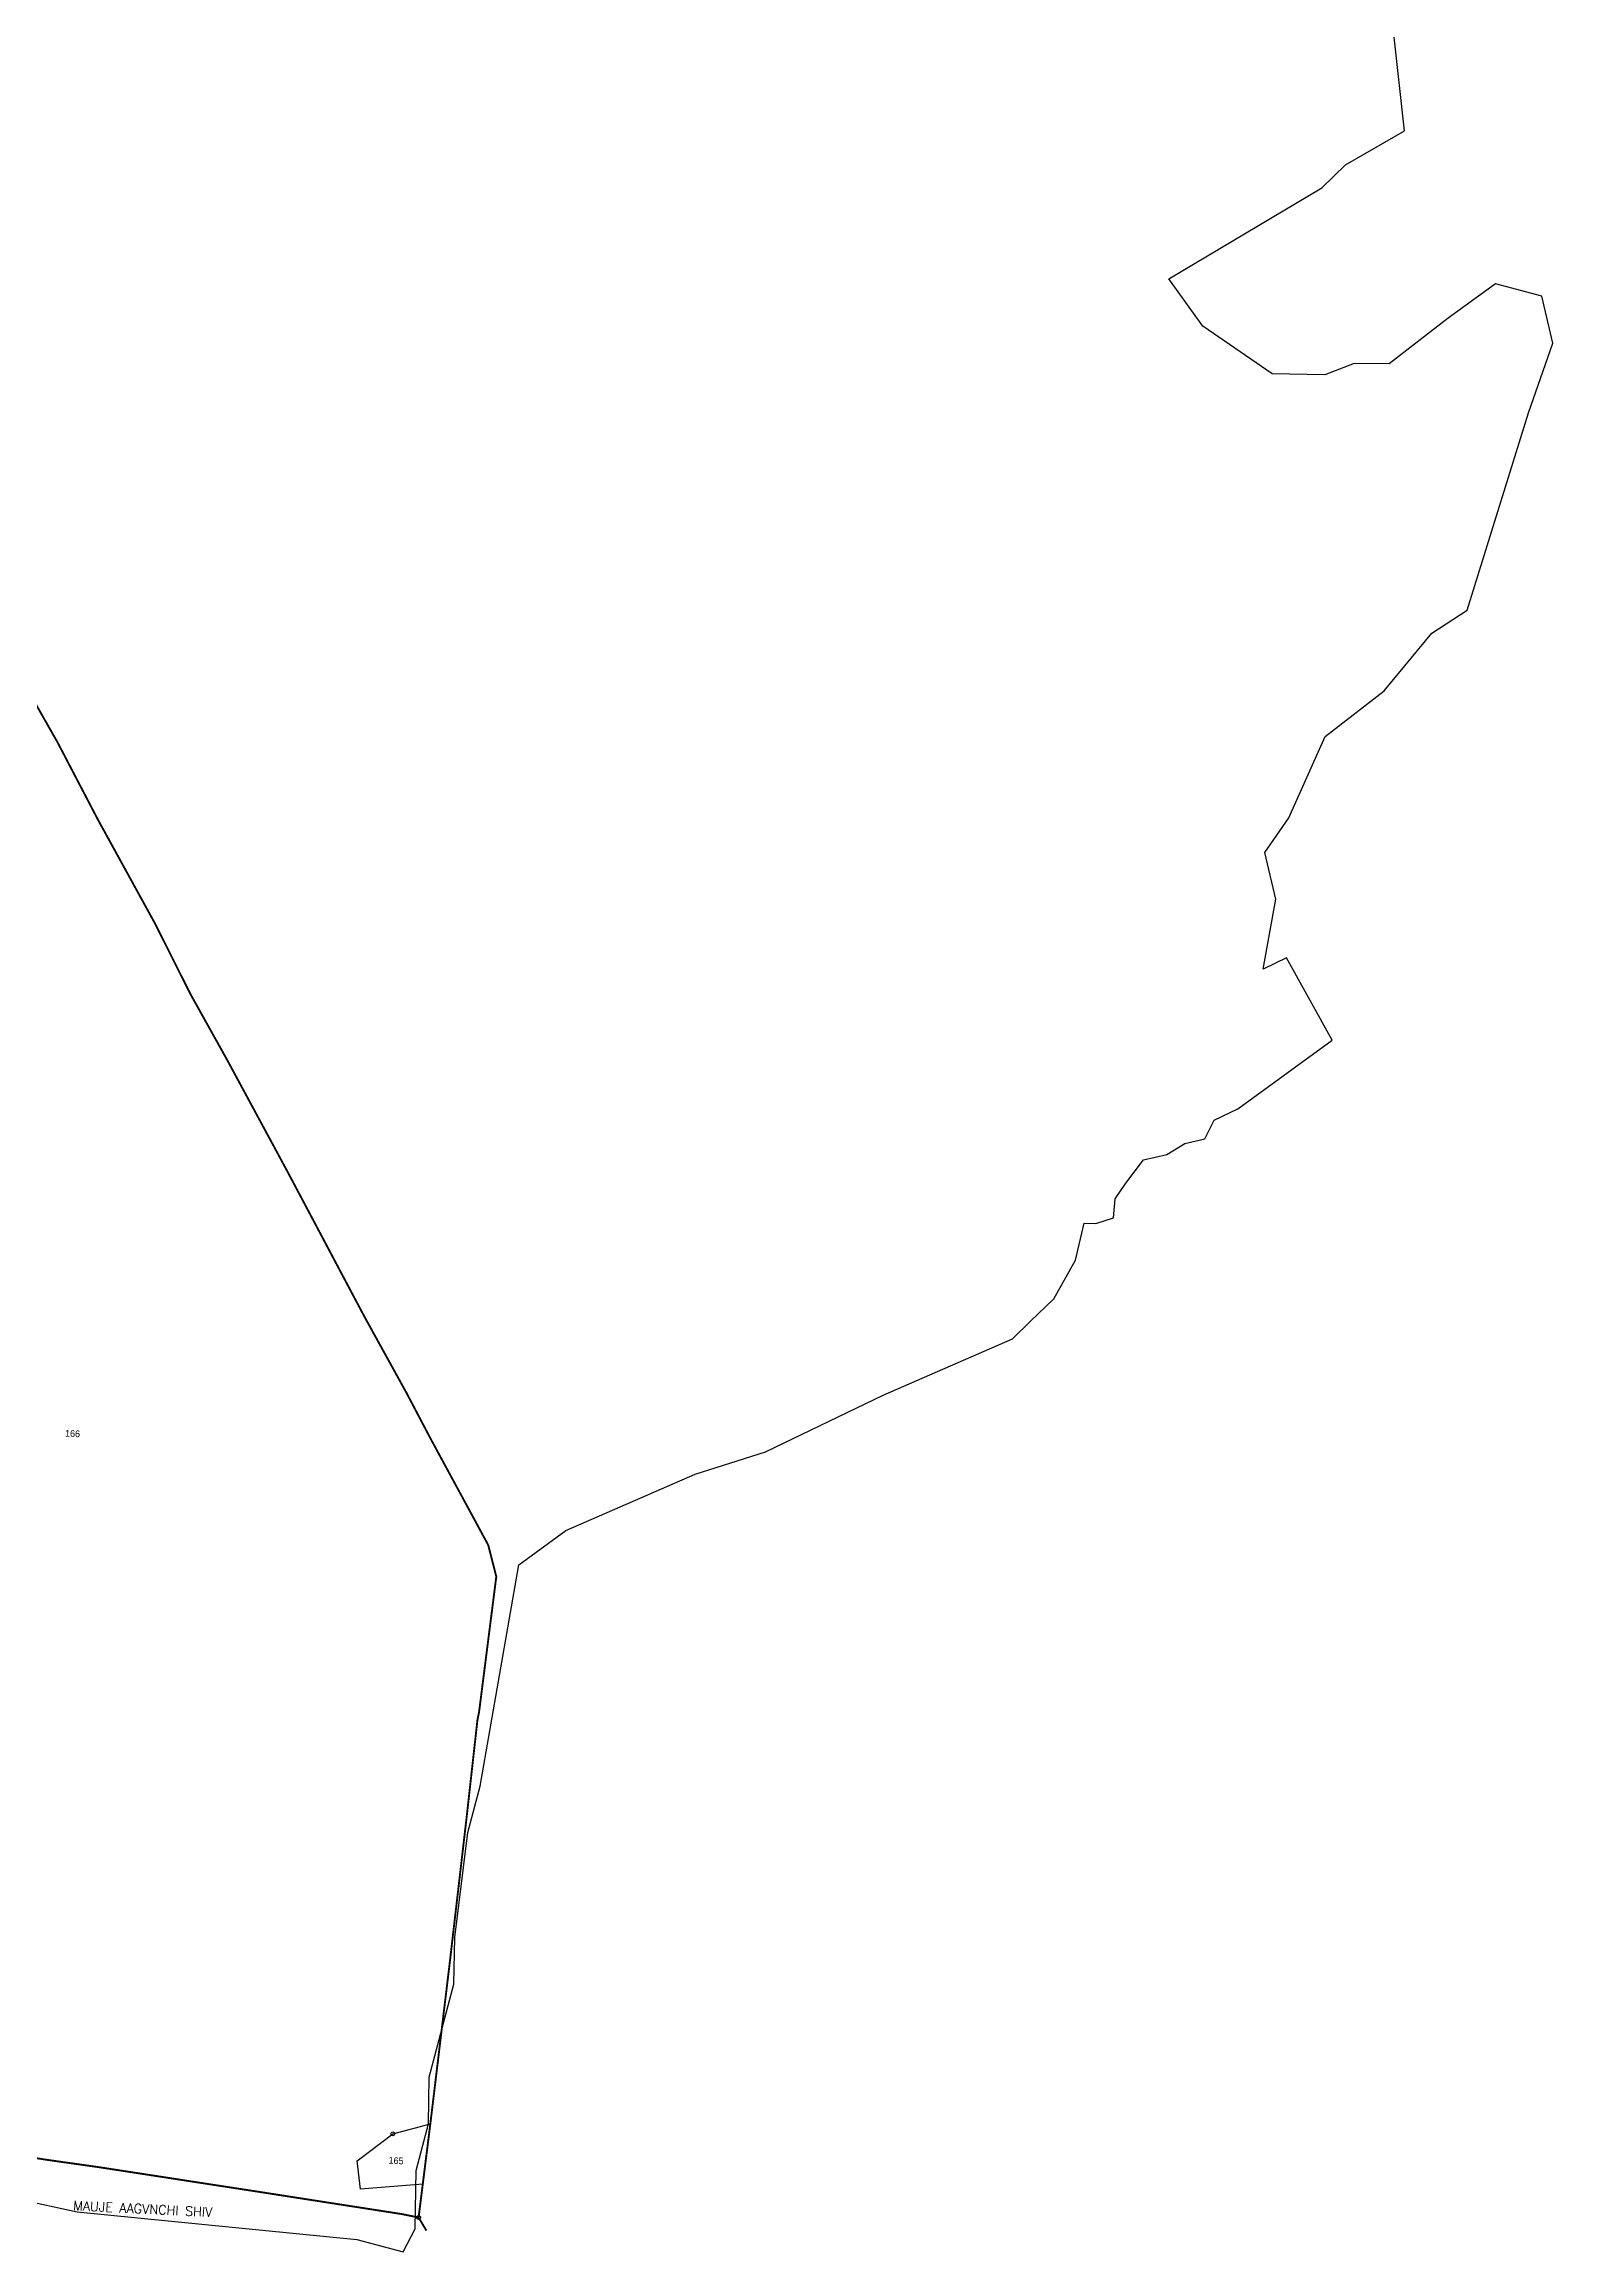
# Model space of a CAD drawing. Header units: metres. Extents: x 260963 to 267165, y 2208449 to 2215152.
# Drawn here: x 264939 to 267007, y 2208941 to 2211967 of the extents above; entities that cross this region are included whole.
import ezdxf

# ---------------------------------------------------------------- set-up
doc = ezdxf.new("R2010")
doc.units = ezdxf.units.M
doc.header["$MEASUREMENT"] = 0
doc.linetypes.add('DIVIDE', pattern=[1.25, 0.5, -0.25, 0, -0.25, 0, -0.25])
for name, color, linetype in [('POLY_PARCEL', 6, 'Continuous'), ('SYM_STONE', 1, 'Continuous'), ('TEXT_MAPOUT', 7, 'Continuous'), ('TEXT_PARCEL', 7, 'Continuous'), ('V_BOUND_LINE', 7, 'Continuous'), ('V_DIVIDE_LINE', 7, 'DIVIDE'), ('VILLAGE BOUNDRY', 1, 'Continuous')]:
    doc.layers.add(name, color=color, linetype=linetype)
doc.styles.get("Standard").update_dxf_attribs({"font": 'simplex.shx'})
doc.styles.add('TEXT_MAP', font='', dxfattribs={"height": 1.8})
doc.styles.get('TEXT_MAP').set_extended_font_data('Kruti Dev 050')

# ---------------------------------------------------------------- blocks, each defined once
blk = doc.blocks.new('STONE')
at = {"layer": 'SYM_STONE'}
blk.add_circle((0, 0), 0.511, dxfattribs=at)

msp = doc.modelspace()

# ---------------------------------------------------------------- linework, layer by layer
at = {"layer": 'POLY_PARCEL'}
msp.add_lwpolyline([(265457.9, 2209034.1), (265372.7, 2209027.2), (265368, 2209066), (265416.8, 2209103.1), (265468.3, 2209117)], dxfattribs=at)
at = {"layer": 'V_BOUND_LINE', "const_width": 2.57}
for points in [[(265468.3, 2209117), (265494.3, 2209332.6), (265517.6, 2209533.2), (265532.9, 2209670.5), (265535.1, 2209681.4), (265558.7, 2209866.8), (265547.6, 2209910.1), (265469, 2210055.1), (265435.4, 2210118.9), (265378.2, 2210222.5), (265272.4, 2210421.9), (265190.4, 2210573.7), (265139.6, 2210664.8), (265091.2, 2210761.2), (265012.5, 2210904.4), (264957.1, 2211010.4), (264905.3, 2211101.5), (264902.3, 2211104.1)], [(265457.9, 2209034.1), (265468.3, 2209117)], [(264752.8, 2209097.4), (264942.7, 2209067.5), (265013.5, 2209057.5), (265236.1, 2209023.2), (265428.9, 2208993.2), (265452.2, 2208988.5)], [(265452.2, 2208988.5), (265457.9, 2209034.1)]]:
    msp.add_lwpolyline(points, dxfattribs=at)
at = {"layer": 'V_DIVIDE_LINE', "ltscale": 10, "const_width": 2.57}
msp.add_lwpolyline([(265452.2, 2208988.5), (265462.9, 2208970.5), (265462.9, 2208970.5)], dxfattribs=at)
at = {"layer": 'VILLAGE BOUNDRY'}
for p, q in [((266803.4, 2211848.2), (266789.3, 2211976.4)), ((266722.7, 2211801.5), (266803.4, 2211848.2)), ((266690.2, 2211769.9), (266722.7, 2211801.5)), ((266480.3, 2211645.2), (266690.2, 2211769.9)), ((266527.3, 2211580.5), (266480.3, 2211645.2)), ((266928.2, 2211638.3), (266863.4, 2211591.3)), ((266991.9, 2211621.4), (266928.2, 2211638.3)), ((267006.9, 2211557.1), (266991.9, 2211621.4)), ((266863.4, 2211591.3), (266782.5, 2211528.6)), ((266622.3, 2211515), (266527.3, 2211580.5)), ((266734.5, 2211529.3), (266694.3, 2211513.9)), ((266782.5, 2211528.6), (266734.5, 2211529.3)), ((266973.5, 2211461.6), (267006.9, 2211557.1)), ((266694.3, 2211513.9), (266622.3, 2211515)), ((266889.3, 2211191), (266973.5, 2211461.6)), ((266840.9, 2211159.7), (266889.3, 2211191)), ((266775.6, 2211080.7), (266840.9, 2211159.7)), ((266694.7, 2211017.9), (266775.6, 2211080.7)), ((266645, 2210906.7), (266694.7, 2211017.9)), ((266612.3, 2210859.2), (266645, 2210906.7)), ((266627.3, 2210795), (266612.3, 2210859.2)), ((266609.8, 2210699.2), (266627.3, 2210795)), ((266642, 2210714.8), (266609.8, 2210699.2)), ((266704.3, 2210601.8), (266642, 2210714.8)), ((266574.9, 2210507.8), (266704.3, 2210601.8)), ((266542.7, 2210492.3), (266574.9, 2210507.8)), ((266529.7, 2210466.8), (266542.7, 2210492.3)), ((266445.9, 2210437.8), (266478, 2210445.3)), ((266478, 2210445.3), (266502.5, 2210460.5)), ((266502.5, 2210460.5), (266529.7, 2210466.8)), ((266421.4, 2210406.1), (266445.9, 2210437.8)), ((266404.6, 2210358.4), (266407.1, 2210384.5)), ((266407.1, 2210384.5), (266421.4, 2210406.1)), ((266352.5, 2210300.6), (266364.5, 2210351)), ((266364.5, 2210351), (266380.5, 2210350.8)), ((266380.5, 2210350.8), (266404.6, 2210358.4)), ((266322.9, 2210247.6), (266352.5, 2210300.6)), ((266290.5, 2210216.2), (266322.9, 2210247.6)), ((266266.1, 2210192.6), (266290.5, 2210216.2)), ((266089, 2210115.3), (266266.1, 2210192.6)), ((265927.8, 2210037.7), (266089, 2210115.3)), ((265831.3, 2210007.2), (265927.8, 2210037.7)), ((265654.2, 2209929.9), (265831.3, 2210007.2)), ((265589.5, 2209882.9), (265654.2, 2209929.9)), ((265536.8, 2209579.7), (265589.5, 2209882.9)), ((265519.8, 2209516), (265536.8, 2209579.7)), ((265501.7, 2209372.2), (265519.8, 2209516)), ((265500.7, 2209308.3), (265501.7, 2209372.2)), ((265466.7, 2209180.8), (265500.7, 2209308.3)), ((265465.8, 2209116.9), (265466.7, 2209180.8)), ((265448.8, 2209053.1), (265465.8, 2209116.9)), ((265447.6, 2208973.1), (265448.8, 2209053.1)), ((264904.2, 2209013.4), (264984, 2208996.2)), ((264984, 2208996.2), (265367.4, 2208958.3)), ((265367.4, 2208958.3), (265431.1, 2208941.4)), ((265431.1, 2208941.4), (265447.6, 2208973.1))]:
    msp.add_line(p, q, dxfattribs=at)

# ---------------------------------------------------------------- block references
at = {"layer": 'SYM_STONE', "xscale": 5.132269615668802, "yscale": 5.132269615668802, "zscale": 5.132269615668802, "rotation": 357.1533597424091}
for p in [(265416.8, 2209103.1), (265452.2, 2208988.5)]:
    msp.add_blockref('STONE', p, dxfattribs=at)

# ---------------------------------------------------------------- texts
at = {"layer": 'TEXT_MAPOUT'}
msp.add_text('MAUJE AAGVNCHI SHIV', height=12.831, rotation=357.2435, dxfattribs=at).set_placement((264978.5, 2208998.5))
at = {"layer": 'TEXT_PARCEL', "style": 'TEXT_MAP'}
for s, p in [('166', (264967.4, 2210058.7)), ('165', (265410.8, 2209062.3))]:
    msp.add_text(s, height=9.24, rotation=357.1534, dxfattribs=at).set_placement(p)

doc.saveas('drawing.dxf')
